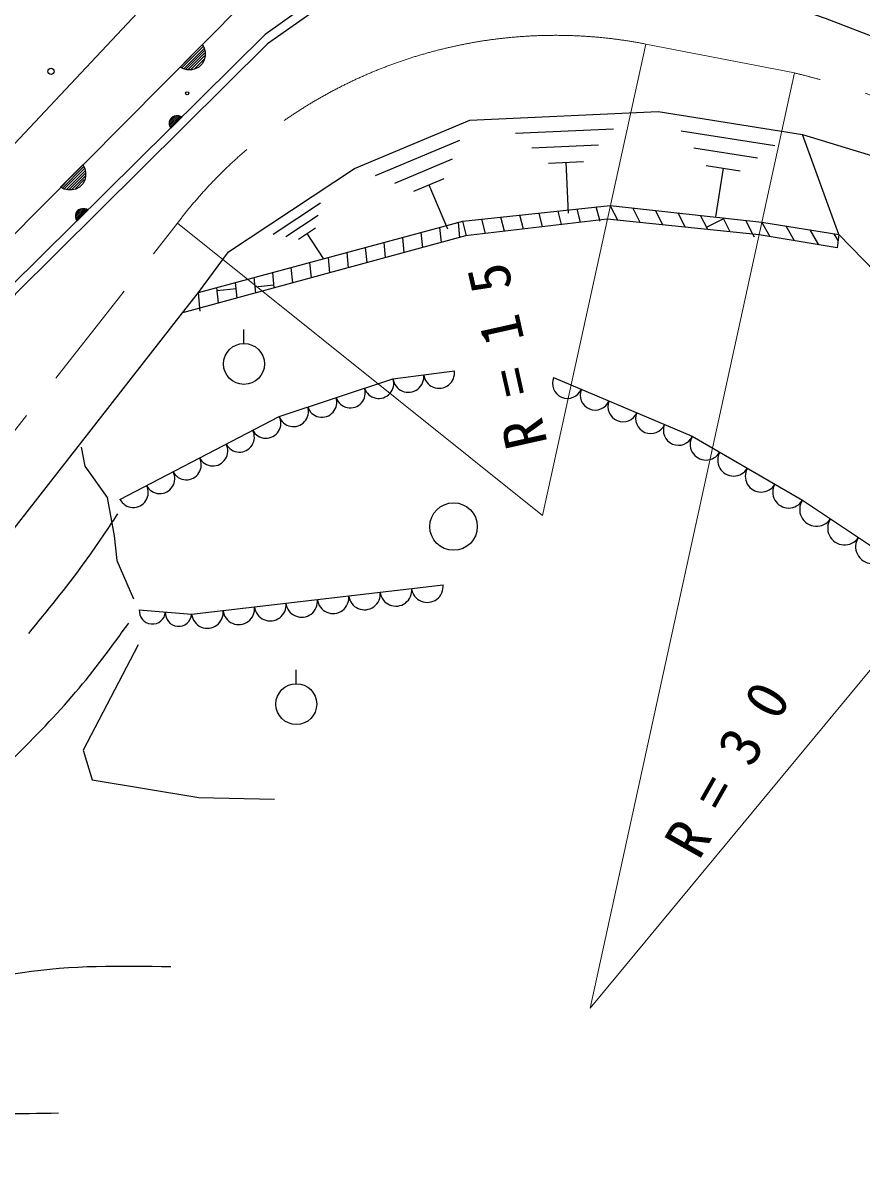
# Model space of a CAD drawing. Units: millimetres, scale not verified. Extents: x 40000 to 680000, y 20000 to 380000.
# Drawn here: x 382446 to 408966, y 282510 to 319040 of the extents above; entities that cross this region are included whole.
import ezdxf

# ---------------------------------------------------------------- set-up
doc = ezdxf.new("R2010")
doc.units = ezdxf.units.MM
doc.header["$LTSCALE"] = 1000
doc.linetypes.add('CHAIN', pattern=[18.5, 12, -1.5, 3.5, -1.5])
for name, color, linetype, lineweight in [('M-BGD', 7, 'Continuous', 25), ('M-BMK', 2, 'CHAIN', 13), ('M-BMK-HTXT', 7, 'Continuous', 13), ('M-BMK-OTRS', 5, 'Continuous', 25), ('M-STR-HTXT', 7, 'Continuous', 13), ('M-STR-STR3', 7, 'Continuous', 25)]:
    doc.layers.add(name, color=color, linetype=linetype, lineweight=lineweight)
doc.styles.add('ＭＳ ゴシック', font='')
doc.styles.get('ＭＳ ゴシック').set_extended_font_data('MS Gothic')

# ---------------------------------------------------------------- blocks, each defined once
blk = doc.blocks.new('MARK1169C15L12W1')
at = {"color": 7, "linetype": 'Continuous', "lineweight": 25}
blk.add_circle((0, 0), 0.05, dxfattribs=at)
blk = doc.blocks.new('MARK1170C15L12W1')
at = {"color": 7, "linetype": 'Continuous', "lineweight": 25}
for p, q in [((0.006, -0.046), (0.006, 0.046)), ((0.012, 0.044), (0.012, -0.044)), ((0.018, -0.042), (0.018, 0.042)), ((0.024, 0.036), (0.024, -0.036)), ((0.03, -0.03), (0.03, 0.03)), ((0.036, 0.02), (0.036, -0.02))]:
    blk.add_line(p, q, dxfattribs=at)
blk.add_lwpolyline([(0, 0.05), (0.012, 0.046), (0.022, 0.04), (0.032, 0.03), (0.038, 0.02), (0.042, 0.008), (0.042, -0.008), (0.038, -0.02), (0.032, -0.03), (0.022, -0.04), (0.012, -0.046), (0, -0.05)], close=True, dxfattribs=at)
blk = doc.blocks.new('MARK1171C15L12W1')
at = {"color": 7, "linetype": 'Continuous', "lineweight": 25}
for p, q in [((0.008, 0.046), (0.008, -0.046)), ((0.016, -0.042), (0.016, 0.042)), ((0.024, 0.036), (0.024, -0.036)), ((0.032, -0.028), (0.032, 0.028)), ((0.038, 0.016), (0.038, -0.016))]:
    blk.add_line(p, q, dxfattribs=at)
blk.add_lwpolyline([(0, 0.05), (0.012, 0.046), (0.022, 0.04), (0.032, 0.03), (0.038, 0.02), (0.042, 0.008), (0.042, -0.008), (0.038, -0.02), (0.032, -0.03), (0.022, -0.04), (0.012, -0.046), (0, -0.05)], close=True, dxfattribs=at)
blk = doc.blocks.new('MARK1553C15L7W1')
at = {"color": 7, "linetype": 'Continuous', "lineweight": 25}
blk.add_arc((0, 0), 0.05, 270, 90, dxfattribs=at)
blk = doc.blocks.new('MARK1172C15L7W1')
at = {"color": 7, "linetype": 'Continuous', "lineweight": 25}
for p, q in [((-0.034, -0.05), (-0.034, 0.05)), ((-0.018, 0.034), (-0.018, -0.034)), ((-0.002, -0.018), (-0.002, 0.018)), ((-0.002, 0), (0.05, 0))]:
    blk.add_line(p, q, dxfattribs=at)
blk = doc.blocks.new('MARK1119C15L7W1')
at = {"color": 7, "linetype": 'Continuous', "lineweight": 25}
blk.add_line((0, 0.024), (0, 0.05), dxfattribs=at)
blk.add_circle((0, -0.014), 0.038, dxfattribs=at)

msp = doc.modelspace()

# ---------------------------------------------------------------- linework, layer by layer
at = {"layer": 'M-BGD'}
msp.add_line((408242, 312359), (407093, 315516), dxfattribs=at)
for points in [[(415715, 316139), (407814, 319190), (400039, 321896), (396960, 322205), (391903, 319596), (390174, 318386), (382192, 310476), (373980, 298932), (371583, 296398), (369005, 294703), (363414, 292664), (361338, 291813), (359480, 290719), (358285, 289697), (354359, 285300)], [(385509, 303986), (390544, 306612), (394141, 307799), (396083, 308050)], [(399220, 307842), (403603, 305987), (407087, 303964), (410628, 301604), (412763, 300368), (417540, 299356)], [(384278, 305636), (384396, 305032), (385103, 304045), (385324, 302837), (385412, 302057), (385937, 300840)], [(386120, 300498), (387775, 300354), (395723, 301289)], [(386080, 299392), (384349, 296059), (384626, 295120), (387997, 294560), (390391, 294514)]]:
    msp.add_lwpolyline(points, dxfattribs=at)
msp.add_circle((396056, 303128), 750, dxfattribs=at)
for points, knots in [([(382623, 299753), (383213, 300471), (383803, 301190), (384350, 301940), (384729, 302461), (385088, 302998), (385446, 303535)], [0, 0, 0, 0, 1, 1, 1, 2, 2, 2, 2]), ([(366603, 286097), (368653, 287338), (370703, 288579), (372861, 289621), (374281, 290308), (375748, 290908), (377105, 291707), (377883, 292166), (378626, 292690), (379335, 293254), (380328, 294045), (381246, 294923), (382150, 295818), (382825, 296487), (383493, 297165), (384106, 297889), (384700, 298590), (385243, 299333), (385786, 300076)], [0, 0, 0, 0, 1, 1, 1, 2, 2, 2, 3, 3, 3, 4, 4, 4, 5, 5, 5, 6, 6, 6, 6]), ([(365811, 283749), (366696, 284126), (367580, 284502), (368481, 284831), (369727, 285286), (371006, 285652), (372279, 286028), (373981, 286531), (375674, 287052), (377356, 287620), (378288, 287928), (379216, 288248), (380161, 288519), (380905, 288733), (381660, 288916), (382422, 289034), (383968, 289273), (385545, 289247), (387121, 289220)], [0, 0, 0, 0, 1, 1, 1, 2, 2, 2, 3, 3, 3, 4, 4, 4, 5, 5, 5, 6, 6, 6, 6]), ([(366229, 282510), (367142, 282746), (368056, 282982), (368972, 283210), (370101, 283489), (371234, 283755), (372379, 283946), (373650, 284158), (374936, 284278), (376224, 284363), (378667, 284523), (381114, 284558), (383561, 284593)], [0, 0, 0, 0, 1, 1, 1, 2, 2, 2, 3, 3, 3, 4, 4, 4, 4])]:
    msp.add_open_spline(points, degree=3, knots=knots, dxfattribs=at)
at = {"layer": 'M-BMK'}
for p, q in [((402130, 318380), (406837, 317465)), ((375147, 297192), (387326, 312720))]:
    msp.add_line(p, q, dxfattribs=at)
for centre, radius, start, end in [((399277, 303654), 15000, 79.0337, 142.8143), ((399664, 288336), 30000, 48.7923, 76.1666)]:
    msp.add_arc(centre, radius, start, end, dxfattribs=at)
at = {"layer": 'M-BMK-OTRS'}
for p, q in [((407093, 315516), (411702, 314114)), ((387989, 310521), (388941, 311811)), ((387487, 309879), (387989, 310521)), ((380999, 301579), (387487, 309879))]:
    msp.add_line(p, q, dxfattribs=at)
for points in [[(407996, 319523), (400189, 322231), (396921, 322553), (391812, 319913), (390103, 318679), (382015, 310679), (373673, 299031), (371336, 296578), (368860, 295014)], [(388941, 311811), (392920, 314442), (396566, 315970), (402520, 316242), (407093, 315516)]]:
    msp.add_lwpolyline(points, dxfattribs=at)
at = {"layer": 'M-STR-HTXT'}
for points in [[(387326, 312720), (398865, 303478), (402130, 318380)], [(406837, 317465), (400379, 287902), (419428, 310905)]]:
    msp.add_lwpolyline(points, dxfattribs=at)
at = {"layer": 'M-STR-STR3'}
for p, q in [((396344, 312777), (401012, 313276)), ((399472, 312675), (399361, 313100)), ((400074, 312746), (399965, 313164)), ((400676, 312817), (400568, 313229)), ((401249, 312811), (401012, 313276)), ((401012, 313276), (405807, 312750)), ((401960, 312738), (401725, 313198)), ((402672, 312664), (402439, 313119)), ((387989, 310521), (396344, 312777)), ((396257, 312269), (396210, 312741)), ((396464, 312320), (396344, 312777)), ((400917, 312846), (396430, 312316)), ((397066, 312391), (396948, 312842)), ((397667, 312462), (397551, 312906)), ((398269, 312533), (398154, 312971)), ((398871, 312604), (398758, 313035)), ((400684, 312784), (400676, 312817)), ((405719, 312349), (400917, 312846)), ((403383, 312591), (403153, 313041)), ((404094, 312517), (403867, 312963)), ((404593, 312859), (404059, 312586)), ((404805, 312444), (404580, 312884)), ((405517, 312370), (405294, 312806)), ((406071, 312290), (405807, 312750)), ((405807, 312750), (408242, 312359)), ((395083, 311949), (395035, 312424)), ((395670, 312109), (395623, 312582)), ((405567, 312271), (405517, 312370)), ((406836, 312162), (406569, 312627)), ((407602, 312033), (407331, 312505)), ((408217, 312168), (408093, 312383)), ((408242, 312359), (412712, 307738)), ((396430, 312316), (387487, 309879)), ((393909, 311629), (393861, 312107)), ((394496, 311789), (394448, 312265)), ((392147, 311149), (392099, 311631)), ((392734, 311309), (392687, 311790)), ((393321, 311469), (393274, 311948)), ((390973, 310829), (390925, 311314)), ((391560, 310989), (391512, 311473)), ((389799, 310509), (389751, 310997)), ((390386, 310669), (390338, 311156)), ((388038, 310029), (387989, 310521)), ((388625, 310189), (388576, 310680)), ((389183, 310640), (388586, 310581)), ((389212, 310349), (389163, 310838)), ((390377, 310759), (389780, 310699)), ((388047, 309934), (388038, 310029))]:
    msp.add_line(p, q, dxfattribs=at)
for points in [[(379830, 325615), (391017, 324004), (387362, 320751), (380214, 313153), (372167, 299981), (369223, 303081)], [(368481, 295986), (370877, 297628), (375431, 302891), (380601, 310803), (389424, 319678), (396469, 323516), (400425, 323246), (409686, 320144)], [(408242, 312359), (408185, 311935), (405719, 312349)]]:
    msp.add_lwpolyline(points, dxfattribs=at)

# ---------------------------------------------------------------- block references
at = {"layer": 'M-BGD'}
for name, p, xscale, yscale, rotation in [('MARK1172C15L7W1', (399613, 314580), 31000, 31000, 272.61649), ('MARK1172C15L7W1', (404571, 314398), 30000, 30000, 260.97627), ('MARK1172C15L7W1', (395301, 313875), 29000, 29000, 292.74304), ('MARK1172C15L7W1', (391440, 312356), 18000, 18000, 303.47021), ('MARK1553C15L7W1', (395597, 307987), 9792, 9792, 277.38604), ('MARK1553C15L7W1', (393691, 307650), 9468, 9468, 288.26289), ('MARK1553C15L7W1', (394626, 307861), 9792, 9792, 277.38604), ('MARK1553C15L7W1', (399658, 307656), 9519, 9519, 247.0679), ('MARK1553C15L7W1', (392792, 307353), 9468, 9468, 288.26289), ('MARK1553C15L7W1', (400535, 307285), 9519, 9519, 247.0679), ('MARK1553C15L7W1', (390994, 306760), 9468, 9468, 288.26289), ('MARK1553C15L7W1', (391893, 307057), 9469, 9469, 288.26289), ('MARK1553C15L7W1', (401412, 306914), 9519, 9519, 247.0679), ('MARK1553C15L7W1', (390125, 306393), 9464, 9464, 297.53882), ('MARK1553C15L7W1', (402288, 306544), 9518, 9518, 247.0679), ('MARK1553C15L7W1', (389285, 305955), 9464, 9464, 297.53882), ('MARK1553C15L7W1', (403165, 306173), 9519, 9519, 247.0679), ('MARK1553C15L7W1', (404039, 305734), 10072, 10072, 239.85861), ('MARK1553C15L7W1', (388446, 305518), 9464, 9464, 297.53882), ('MARK1553C15L7W1', (404910, 305229), 10072, 10072, 239.85861), ('MARK1553C15L7W1', (387607, 305080), 9465, 9465, 297.53882), ('MARK1553C15L7W1', (386768, 304643), 9464, 9464, 297.53882), ('MARK1553C15L7W1', (405781, 304723), 10073, 10073, 239.85861), ('MARK1553C15L7W1', (385929, 304205), 9464, 9464, 297.53882), ('MARK1553C15L7W1', (406652, 304217), 10072, 10072, 239.85861), ('MARK1553C15L7W1', (407530, 303669), 10637, 10637, 236.30993), ('MARK1553C15L7W1', (408415, 303079), 10638, 10638, 236.30993), ('MARK1553C15L7W1', (409300, 302489), 10637, 10637, 236.30993), ('MARK1553C15L7W1', (393239, 300997), 10004, 10004, 276.70984), ('MARK1553C15L7W1', (394233, 301113), 10004, 10004, 276.70984), ('MARK1553C15L7W1', (395226, 301230), 10004, 10004, 276.70984), ('MARK1553C15L7W1', (390259, 300646), 10004, 10004, 276.70984), ('MARK1553C15L7W1', (391252, 300763), 10004, 10004, 276.70984), ('MARK1553C15L7W1', (392246, 300880), 10004, 10004, 276.70984), ('MARK1553C15L7W1', (386534, 300462), 8303, 8303, 265.03026), ('MARK1553C15L7W1', (387361, 300390), 8303, 8303, 265.03026), ('MARK1553C15L7W1', (388272, 300412), 10004, 10004, 276.70984), ('MARK1553C15L7W1', (389265, 300529), 10004, 10004, 276.70984)]:
    msp.add_blockref(name, p, dxfattribs=dict(at, xscale=xscale, yscale=yscale, rotation=rotation))
at = {"layer": 'M-BGD', "xscale": 17000, "yscale": 17000}
for p in [(389430, 308507), (391084, 297754)]:
    msp.add_blockref('MARK1119C15L7W1', p, dxfattribs=at)
at = {"layer": 'M-STR-STR3'}
for name, p, xscale, yscale, rotation in [('MARK1170C15L12W1', (387761, 318005), 10000, 10000, 315.16658), ('MARK1169C15L12W1', (383328, 317518), 2000, 2000, 55.39023), ('MARK1169C15L12W1', (387632, 316823), 1000, 1000, 55.39023), ('MARK1171C15L12W1', (387293, 315900), 5000, 5000, 134.68565), ('MARK1170C15L12W1', (383983, 314205), 10000, 10000, 315.16658), ('MARK1171C15L12W1', (384328, 312967), 5000, 5000, 134.68565)]:
    msp.add_blockref(name, p, dxfattribs=dict(at, xscale=xscale, yscale=yscale, rotation=rotation))

# ---------------------------------------------------------------- texts
at = {"layer": 'M-BMK-HTXT', "char_height": 1320, "attachment_point": 7, "style": 'ＭＳ ゴシック'}
for s, insert, rotation in [('\\T1.87;R=15', (399050, 305768), 102.6), ('\\T1.87;R=30', (403834, 292539), 60.4)]:
    msp.add_mtext(s, dxfattribs=dict(at, insert=insert, rotation=rotation))

doc.saveas('drawing.dxf')
